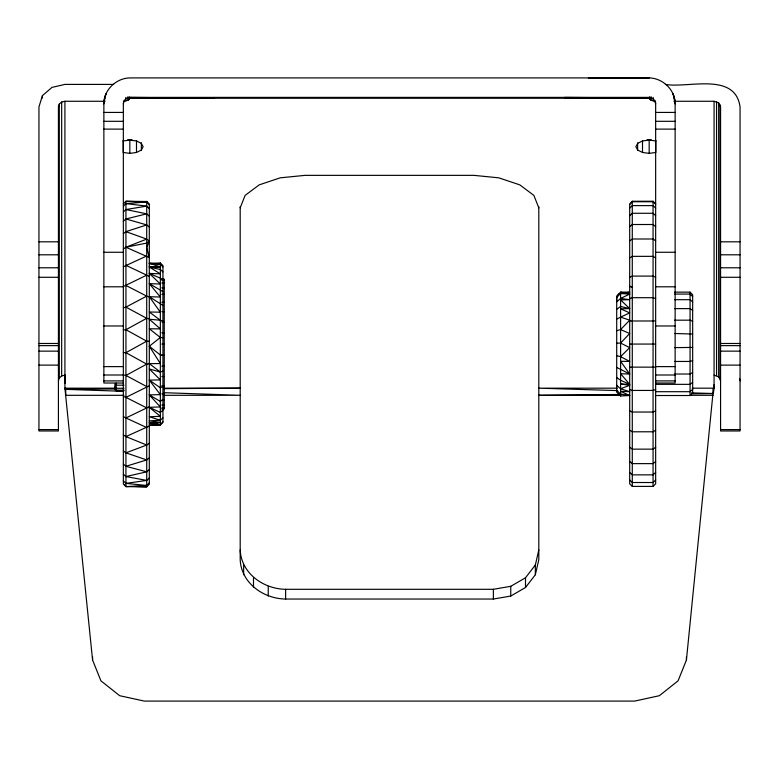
<?xml version="1.0" encoding="UTF-8"?>
<svg xmlns="http://www.w3.org/2000/svg" width="779" height="779" viewBox="0 0 779 779"><rect width="100%" height="100%" fill="white"/><g stroke="black" fill="none" stroke-linecap="round" stroke-linejoin="round"><path stroke-width="1.17" d="M616.705 301.269L616.705 296.069L620.6 292.135L629.695 292.135L627.416 292.573M713.447 388.711L686.426 660.037L678.081 680.827L659.336 695.705L634.69 701.09L144.31 701.09L119.664 695.705L100.919 680.827L92.574 660.037L64.92 388.176L64.92 101.27L105.087 101.27M123.345 383.015L103.87 383.015L103.87 103.88C103.695 90.013 116.139 78.163 129.83 77.91L649.17 77.91C662.861 78.163 675.305 90.013 675.13 103.88L675.13 383.015L655.655 383.015M123.345 101.27L127.931 100.316L129.343 99.264L129.83 97.385L649.17 97.385C652.588 97.453 655.704 100.413 655.655 103.88L655.655 483.808L653.065 486.398L632.285 486.398L629.695 483.808L629.695 204.322L632.285 201.255L653.065 201.255L655.655 203.845M123.345 203.874L125.935 201.274L146.715 201.508L149.305 204.098L149.305 484.256L146.715 486.856L125.935 486.622L123.345 484.032L123.345 103.88C123.316 100.394 126.402 97.453 129.83 97.385L214.303 98.251L129.83 98.037M103.87 103.88L105.847 93.938L104.133 100.179M123.345 103.88L123.832 101.387M240.195 206.688L240.195 559.682C241.178 583.052 263.506 598.778 285.63 599.041L493.37 599.041L510.761 596.042L525.504 587.512L535.348 574.746L535.348 565.009L538.805 549.945M535.348 574.746L538.805 559.682L538.805 206.688M113.607 84.405L64.92 84.405L51.93 87.414L42.426 95.642L38.95 106.889L38.95 430.972L58.425 430.972L58.425 106.889L59.292 104.074L61.668 102.02L64.92 101.27M58.425 380.814L59.292 378L59.292 104.074M240.195 207.818L245.132 195.393L259.203 184.866L280.265 177.826L305.105 175.353L473.895 175.353L498.735 177.826L519.797 184.866L533.868 195.393L538.805 207.818M123.345 233.69L125.935 231.645L146.715 239.095L149.305 241.003L146.715 247.381L149.305 257.586L125.935 247.225L123.345 248.988M123.179 140.463L123.179 152.47L129.83 153.366L136.491 152.47L141.359 150.035L143.141 146.705L141.359 143.385L136.491 140.941L127.62 139.85M616.705 385.362L620.6 388.711L629.695 391.701L620.6 391.292L629.695 395.518L620.6 395.995L616.705 392.1L616.705 297.354L618.653 294.082M240.195 549.945C241.178 573.315 263.506 589.041 285.63 589.304L493.37 589.304L510.761 586.305L525.504 577.775L535.348 565.009M616.705 343.159L620.6 343.091L629.695 333.5L620.6 329.605L616.705 330.686M620.6 329.605L629.695 320.179L620.6 317.121L616.705 319.137M162.938 417.797L160.347 420.232L149.305 420.874L160.347 422.354L149.305 422.812L160.347 424.711L149.305 425.178L160.347 424.945L162.938 422.354L162.938 265.542L160.347 262.951L149.305 263.662L160.347 263.662L149.305 263.185L160.347 266.954L149.305 267.041L160.347 273.848L149.305 273.429L160.347 284.023L149.305 283.663L160.347 297.003L149.305 296.731L160.347 312.194L149.305 311.999L160.347 320.247L162.938 321.006M629.695 204.322L632.285 201.742L653.065 201.742L655.655 204.322M616.705 355.701L620.6 356.636L629.695 347.609L620.6 343.091M162.938 421.897L160.347 424.467L149.305 422.812M149.305 204.556L146.715 201.975L125.935 201.274L125.935 486.622L146.715 485.463L149.305 482.892M655.655 395.518L690.067 395.518L692.658 392.947L692.658 294.735L690.067 292.135L674.643 292.135M123.345 206.143L125.935 203.592L146.715 201.975M616.705 297.354L620.6 293.566L629.695 294.063L620.6 298.454L616.705 301.872M629.695 208.139L632.285 205.617L653.065 205.617L655.655 208.139M655.655 480L653.065 482.513L632.285 482.513L629.695 480M123.345 480.857L125.935 483.389L146.715 480.419L149.305 477.936M123.345 211.985L125.935 209.541L146.715 206.114L149.305 208.626M629.695 215.656L632.285 213.28L653.065 213.28L655.655 215.656M692.658 389.315L690.067 391.701L655.655 391.701M655.655 472.473L653.065 474.859L632.285 474.859L629.695 472.473M123.345 474.148L125.935 476.553L146.715 471.84L149.305 469.513M123.345 221.246L125.935 218.967L146.715 213.835L149.305 216.202M59.292 378L61.668 375.945L64.92 375.186M162.938 410.251L160.347 412.442L149.305 407.31L160.347 406.94L149.305 394.904L160.347 394.612L149.305 380.123L160.347 379.909L149.305 368.934L160.347 372.05L162.938 371.155M629.695 226.679L632.285 224.508L653.065 224.508L655.655 226.679M655.655 461.45L653.065 463.632L632.285 463.632L629.695 461.45M123.345 464.06L125.935 466.29L146.715 459.941L149.305 457.838M149.305 241.003L146.715 243.077L125.935 247.225L146.715 239.095M160.347 372.05L149.305 363.647L160.347 363.54L149.305 346.266L160.347 337.482L162.938 337.697M692.658 382.333L690.067 384.349L655.655 384.339M629.695 240.906L632.285 238.997L653.065 238.997L655.655 240.906M655.655 447.234L653.065 449.142L632.285 449.142L629.695 447.234M616.705 309.312L620.6 306.488L629.695 308.62L620.6 299.905L629.695 299.691L620.6 298.454M162.938 399.608L160.347 401.448L149.305 394.904M123.345 450.875L125.935 452.852L146.715 445.052L149.305 443.222M629.695 257.946L632.285 256.349L653.065 256.349L655.655 257.946M655.655 430.193L653.065 431.79L632.285 431.79L629.695 430.193M123.345 434.916L125.935 436.6L149.305 426.025M692.658 372.518L690.067 374.017L674.643 374.017M123.345 352.536L125.935 352.692L146.715 341.192L149.305 341.241M123.345 266.749L146.715 255.989M123.345 329.945L125.935 329.712L146.715 318.319L149.305 318.796M123.345 374.874L125.935 375.449L146.715 364.134L149.305 363.764M162.938 386.374L160.347 387.767L149.305 380.123M123.345 307.773L125.935 307.101L146.715 296.127L149.305 296.994M123.345 396.423L125.935 397.387L149.305 385.78M123.345 286.516L146.715 275.162L149.305 276.418M123.345 416.609L125.935 417.953L149.305 406.716M629.695 277.334L632.285 276.097L653.065 276.097L655.655 277.334M655.655 410.806L653.065 412.042L632.285 412.042L629.695 410.806M620.6 317.121L629.695 312.905L620.6 308.815L629.695 308.62M620.6 388.711L629.695 385.332L620.6 384.008L629.695 384.349L620.6 373.754L629.695 374.017L620.6 361.3L629.695 361.456L620.6 356.636M692.658 360.589L690.067 361.456L674.643 361.456M125.935 231.645L146.715 224.917L149.305 227.088M629.695 298.542L632.285 297.695L653.065 297.695L655.655 298.542M655.655 389.597L653.065 390.435L632.285 390.435L629.695 389.597M629.695 320.987L655.655 320.987M655.655 367.143L629.695 367.143M123.179 140.941L132.05 139.85M651.38 139.85L642.509 140.941L637.641 143.385L635.859 146.705L637.641 150.035L642.509 152.47L649.17 153.366L655.821 152.47L655.821 140.463M162.938 354.669L160.347 355.02L149.305 346.266M692.658 347.434L674.643 347.609M135.166 202.15L146.715 201.508L146.715 486.856L135.166 486.466M620.026 394.476L538.805 395.304L619.938 395.304M691.538 393.755L713.36 393.541L714.08 388.176L714.08 101.27L673.913 101.27M588.359 78.29L649.17 77.91L592.001 78.29M114.951 388.994L65.105 389.325L123.471 391.311M163.59 388.672L240.195 388.176L164.038 388.176M665.393 84.405C687.857 88.494 735.133 71.561 740.05 106.889L740.05 430.972L720.575 430.972L720.575 106.889L718.676 102.916L714.08 101.27M129.82 98.251L649.18 98.251L651.069 100.316L655.655 101.27M103.87 112.429L123.345 112.429M655.655 112.429L675.13 112.429M103.87 121.31L123.345 121.31M655.655 121.31L675.13 121.31M103.87 129.119L123.345 129.119M655.655 129.119L675.13 129.119M38.95 241.811L58.425 241.811M720.575 241.811L740.05 241.811M103.87 252.269L123.345 252.269M655.655 252.269L675.13 252.269M38.95 254.801L58.425 254.801M720.575 254.801L740.05 254.801M38.95 267.781L58.425 267.781M720.575 267.781L740.05 267.781M38.95 277.285L58.425 277.285M720.575 277.285L740.05 277.285M161.847 279.155L164.242 279.155L164.242 408.985L161.847 408.985M161.847 280.138L164.242 280.138M161.847 283.069L164.242 283.069M103.87 286.799L123.345 286.799M655.655 286.799L675.13 286.799M161.847 287.85L164.242 287.85M674.643 294.063L690.067 294.063L692.658 296.556M161.847 294.335L164.242 294.335M674.643 299.691L690.067 299.691L692.658 301.911M161.847 302.34L164.242 302.34M674.643 308.62L690.067 308.62L692.658 310.393M161.847 311.61L164.242 311.61M674.643 320.179L690.067 320.179L692.658 321.367M161.847 321.863L164.242 321.863M103.87 325.973L123.345 325.973M655.655 325.973L675.13 325.973M161.847 332.799L164.242 332.799M674.643 333.5L692.658 334.025M38.95 343.481L58.425 343.481M720.575 343.481L740.05 343.481M161.847 344.065L164.242 344.065M629.695 344.065L655.655 344.065M38.95 345.633L58.425 345.633M720.575 345.633L740.05 345.633M38.95 351.144L58.425 351.144M720.575 351.144L740.05 351.144M161.847 355.341L164.242 355.341M38.95 365.117L58.425 365.117M720.575 365.117L740.05 365.117M161.847 366.266L164.242 366.266M103.87 366.617L123.345 366.617M655.655 366.617L675.13 366.617M103.87 375.001L123.345 375.001M655.655 375.001L675.13 375.001M161.847 376.53L164.242 376.53M103.87 380.902L123.345 380.902M655.655 380.902L675.13 380.902M123.988 385.177L116.198 385.177L114.903 384.028L114.903 389.51L116.198 390.805L123.988 390.805M161.847 385.79L164.242 385.79M64.92 388.176L114.474 388.176M617.377 388.176L538.805 388.176L617.601 390.591M692.327 388.176L714.08 388.176L713.963 384.709M123.988 388.273L116.198 388.273L114.903 387.046M123.988 390.172L116.198 390.172L114.903 388.887M161.847 393.794L164.242 393.794M123.949 395.304L65.825 395.304L65.65 388.215M163.911 395.304L240.195 395.304L163.59 392.684M690.165 395.304L713.174 395.304M161.847 400.289L164.242 400.289M161.847 405.07L164.242 405.07M161.847 408.001L164.242 408.001M38.95 429.58L58.425 429.58M720.575 429.58L740.05 429.58M691.538 392.869L713.36 393.541L713.252 388.984M149.305 266.496L160.347 266.954M160.347 320.247L149.305 319.234L160.347 328.865L149.305 328.777L160.347 337.482M125.935 483.389L146.715 485.463M149.305 263.185L160.347 264.373L162.938 266.924M125.935 203.592L146.715 206.114M629.695 286.575L632.285 286.896L629.695 286.263M646.95 139.85L655.821 140.941M629.695 395.518L620.6 394.077L616.705 390.328M714.08 375.186L718.676 376.832L720.575 380.814M125.935 476.553L146.715 480.419M125.935 209.541L146.715 213.835M629.695 294.063L620.6 292.135L620.6 395.995M149.305 267.041L160.347 269.524L162.938 271.91M125.935 466.29L146.715 471.84M125.935 218.967L146.715 224.917M160.347 420.232L149.305 416.765L160.347 416.337L149.305 407.31M125.935 452.852L146.715 459.941M125.935 436.6L146.715 445.052M149.305 273.429L160.347 278.161L162.938 280.274M629.695 384.349L620.6 380.269L616.705 377.552M125.935 417.953L146.715 427.544M125.935 265.318L146.715 275.162M616.705 367.425L629.695 374.017M162.938 305.407L149.305 296.731M125.935 397.387L146.715 407.875M125.935 285.455L146.715 296.127M125.935 375.449L146.715 386.559M125.935 307.101L146.715 318.319M125.935 352.692L146.715 364.134M125.935 329.712L146.715 341.192M149.305 283.663L162.938 291.609M124.64 484.869L125.935 486.164M655.597 102.955L655.168 101.387L655.655 103.88M674.877 100.248L673.153 93.938L675.13 103.88M739.553 378.662L740.05 380.814M649.18 98.251L649.17 97.385M64.959 374.913L65.046 383.317M720.078 104.737L720.078 378.662M718.676 102.916L718.676 376.832M716.563 101.698L716.563 375.614M690.067 292.135L690.067 395.518M686.426 656.794L686.426 660.037M653.172 97.404L653.172 101.017M653.065 201.255L653.065 486.398M651.069 96.703L651.069 100.316M649.657 96.849L649.657 99.264M649.17 140.152L649.17 153.366M642.509 140.463L642.509 152.47M637.641 142.83L637.641 150.035M632.285 201.255L632.285 486.398M525.504 577.775L525.504 587.512M510.761 586.305L510.761 596.042M493.37 589.304L493.37 599.041M285.63 589.304L285.63 599.041M268.239 586.305L268.239 596.042M253.496 577.775L253.496 587.512M243.652 565.009L243.652 574.746M160.347 262.951L160.347 424.945M141.359 142.83L141.359 150.035M136.491 140.463L136.491 152.47M129.83 140.152L129.83 153.366M129.343 96.849L129.343 99.264M127.931 96.703L127.931 100.316M125.828 97.404L125.828 101.017M116.198 383.064L116.198 390.805M92.574 656.794L92.574 660.037M61.668 102.02L61.668 375.945M42.426 95.642L42.426 98.066M649.17 98.037L564.697 98.251L564.697 97.385L649.17 98.037"/></g></svg>
